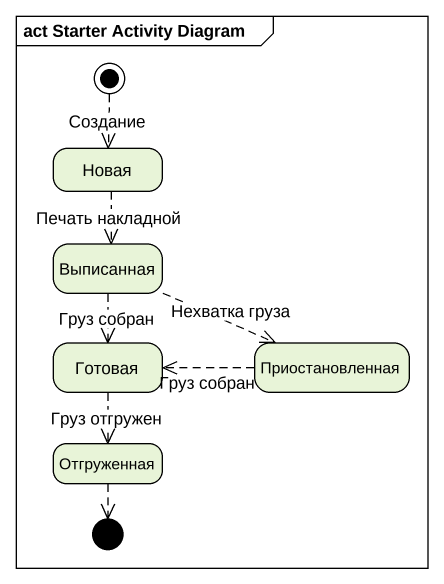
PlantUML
@startuml
mainframe act Starter Activity Diagram
hide empty description
state final1 <<end>>
state Новая
state Выписанная
state Готовая
state Приостановленная
state Отгруженная
state initial1 <<start>>
final1 -[dashed]-> Новая : Создание
Новая -[dashed]-> Выписанная : Печать накладной
Выписанная -[dashed]-> Готовая : Груз собран
Выписанная -right[dashed]-> Приостановленная : Нехватка груза
Готовая -[dashed]-> Отгруженная : Груз отгружен
Приостановленная -left[dashed]-> Готовая : Груз собран
Отгруженная -[dashed]-> initial1
@enduml
